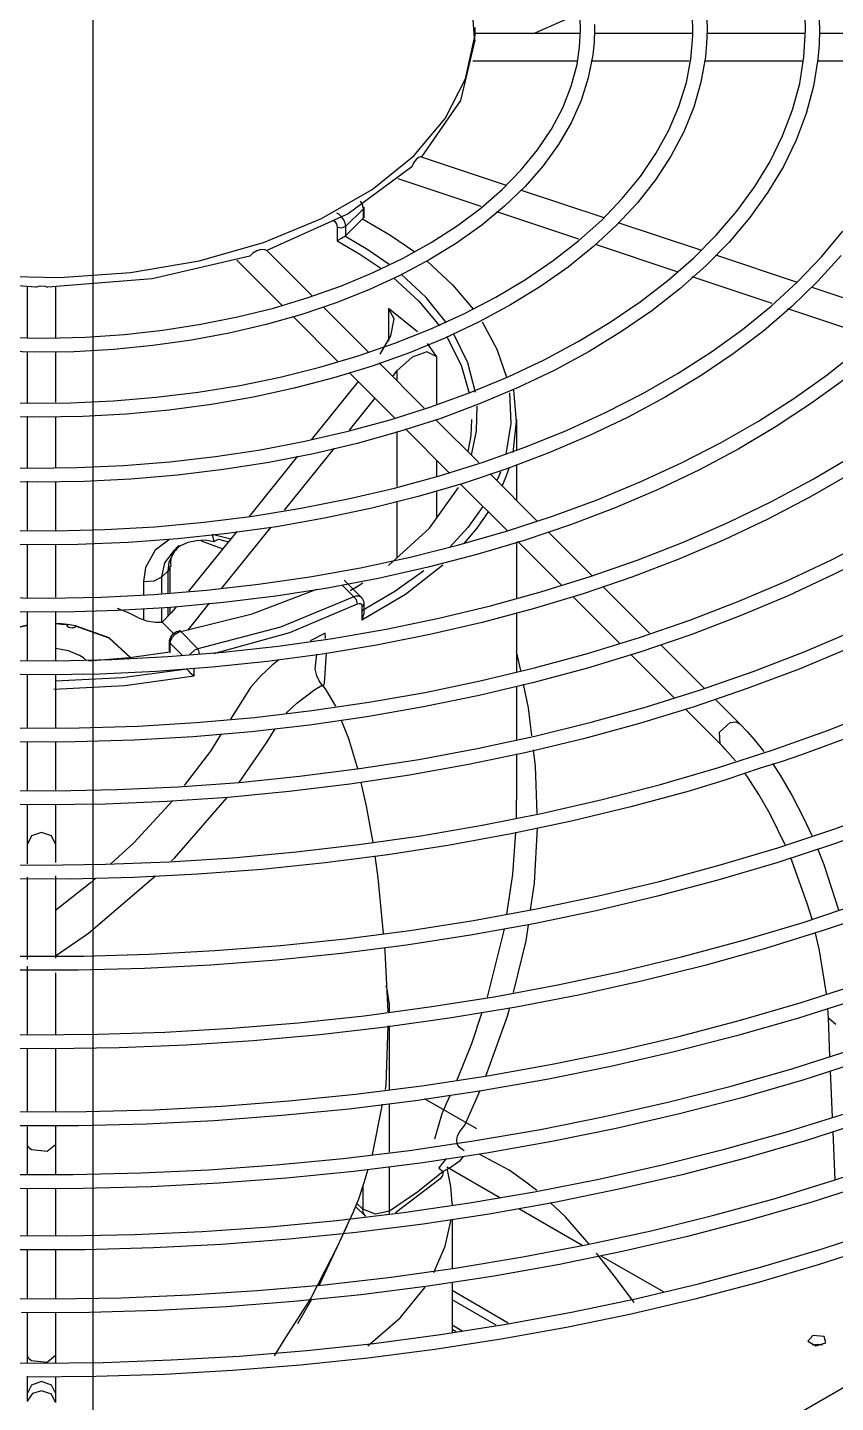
# Model space of a CAD drawing. Extents: x 594 to 813, y 174 to 240.
# Drawn here: x 762.066 to 762.786, y 203.181 to 204.406 of the extents above; entities that cross this region are included whole.
import ezdxf

# ---------------------------------------------------------------- set-up
doc = ezdxf.new("R2010")
doc.units = 0
doc.header["$MEASUREMENT"] = 0
doc.layers.add('AC.REF(S). PIPING', color=3, linetype='CONTINUOUS', lineweight=30)
doc.layers.add('LG-Product', color=3, linetype='CONTINUOUS')

# ---------------------------------------------------------------- blocks, each defined once
blk = doc.blocks.new('UW1-4')
at = {"layer": 'LG-Product', "color": 3, "linetype": 'Continuous'}
for p, q in [((3544.63, 4641.31), (3544.89, 4644.99)), ((3513.89, 4642.89), (3513.87, 4642.03)), ((3515.13, 4642.03), (3515.16, 4643.26)), ((3523.93, 4643.03), (3523.9, 4642.03)), ((3525.16, 4642.03), (3525.19, 4643.16)), ((3535.19, 4642.03), (3535.22, 4643.05)), ((3539.21, 4641.78), (3535.29, 4643.49)), ((3513.88, 4641.75), (3505.1, 4641.75)), ((3513.87, 4642.03), (3513.91, 4640.73)), ((3515.26, 4639.63), (3515.13, 4642.03)), ((3523.91, 4641.75), (3515.13, 4641.75)), ((3523.9, 4642.03), (3523.94, 4640.82)), ((3525.16, 4641.76), (3525.16, 4642.03)), ((3525.17, 4641.49), (3525.16, 4641.76)), ((3533.94, 4641.75), (3525.16, 4641.75)), ((3525.34, 4639.42), (3525.17, 4641.49)), ((3533.94, 4642.52), (3533.94, 4642.03)), ((3533.94, 4642.03), (3533.97, 4640.92)), ((3535.27, 4640.49), (3535.19, 4642.03)), ((3544.59, 4641.75), (3535.2, 4641.75)), ((3539.24, 4641.76), (3539.21, 4641.78)), ((3544.59, 4642.24), (3544.59, 4641.51)), ((3544.6, 4641.11), (3544.59, 4641.51)), ((3513.91, 4640.73), (3514.02, 4639.43)), ((3523.94, 4640.82), (3524.05, 4639.62)), ((3533.97, 4640.92), (3534.08, 4639.82)), ((3535.49, 4638.95), (3535.27, 4640.49)), ((3544.6, 4641.1), (3544.6, 4641.11)), ((3544.6, 4641.1), (3545.87, 4635.74)), ((3545.42, 4637.66), (3544.63, 4641.31)), ((3505.3, 4639.24), (3514.06, 4639.24)), ((3514.02, 4639.43), (3514.41, 4637)), ((3515.64, 4637.24), (3515.26, 4639.63)), ((3515.43, 4639.24), (3524.14, 4639.24)), ((3524.05, 4639.62), (3524.44, 4637.37)), ((3525.74, 4637.35), (3525.34, 4639.42)), ((3525.48, 4639.24), (3534.23, 4639.24)), ((3534.08, 4639.82), (3534.48, 4637.77)), ((3535.46, 4639.24), (3544.78, 4639.24)), ((3536.01, 4637.01), (3535.49, 4638.95)), ((3514.41, 4637), (3515.06, 4634.59)), ((3516.28, 4634.9), (3515.64, 4637.24)), ((3524.44, 4637.37), (3525.09, 4635.15)), ((3526.4, 4635.21), (3525.74, 4637.35)), ((3534.48, 4637.77), (3535.12, 4635.75)), ((3536.76, 4635.08), (3536.01, 4637.01)), ((3547.24, 4634.13), (3545.42, 4637.66)), ((3535.12, 4635.75), (3536.01, 4633.75)), ((3545.87, 4635.74), (3549.34, 4630.71)), ((3515.06, 4634.59), (3515.95, 4632.21)), ((3517.16, 4632.59), (3516.28, 4634.9)), ((3525.09, 4635.15), (3525.98, 4632.95)), ((3527.3, 4633.09), (3526.4, 4635.21)), ((3537.76, 4633.19), (3536.76, 4635.08)), ((3550.04, 4630.82), (3547.24, 4634.13)), ((3525.98, 4632.95), (3527.12, 4630.79)), ((3528.45, 4631.02), (3527.3, 4633.09)), ((3536.01, 4633.75), (3537.15, 4631.81)), ((3539, 4631.34), (3537.76, 4633.19)), ((3515.95, 4632.21), (3517.09, 4629.87)), ((3518.28, 4630.31), (3517.16, 4632.59)), ((3537.15, 4631.81), (3538.52, 4629.91)), ((3527.12, 4630.79), (3528.5, 4628.68)), ((3529.83, 4628.98), (3528.45, 4631.02)), ((3540.47, 4629.55), (3539, 4631.34)), ((3549.38, 4630.72), (3541.81, 4628.2)), ((3549.38, 4630.72), (3549.44, 4630.73)), ((3549.44, 4630.73), (3549.63, 4630.67)), ((3549.63, 4630.67), (3549.84, 4630.47)), ((3549.84, 4630.47), (3550.05, 4630.18)), ((3553.74, 4627.82), (3550.04, 4630.82)), ((3517.09, 4629.87), (3518.48, 4627.57)), ((3519.64, 4628.08), (3518.28, 4630.31)), ((3538.52, 4629.91), (3540.12, 4628.07)), ((3542.16, 4627.81), (3540.47, 4629.55)), ((3550.05, 4630.18), (3550.21, 4629.84)), ((3550.21, 4629.84), (3555.9, 4625.65)), ((3521.24, 4625.89), (3519.64, 4628.08)), ((3528.5, 4628.68), (3530.11, 4626.63)), ((3531.45, 4627), (3529.83, 4628.98)), ((3540.12, 4628.07), (3541.94, 4626.31)), ((3544.04, 4626.3), (3551.42, 4628.76)), ((3518.48, 4627.57), (3520.09, 4625.32)), ((3533.29, 4625.09), (3531.45, 4627)), ((3540.48, 4627.75), (3533.1, 4625.3)), ((3544.07, 4626.15), (3542.16, 4627.81)), ((3558.25, 4625.22), (3553.74, 4627.82)), ((3554.83, 4626.78), (3554.68, 4626.55)), ((3523.06, 4623.76), (3521.24, 4625.89)), ((3530.11, 4626.63), (3531.95, 4624.65)), ((3535.32, 4623.39), (3542.63, 4625.83)), ((3541.94, 4626.31), (3543.98, 4624.63)), ((3546.18, 4624.57), (3544.07, 4626.15)), ((3554.49, 4626.22), (3554.49, 4625.29)), ((3554.49, 4626.22), (3554.51, 4626.14)), ((3554.51, 4626.14), (3554.56, 4626.07)), ((3554.58, 4626.26), (3554.56, 4626.07)), ((3556.1, 4624.53), (3554.56, 4626.07)), ((3554.56, 4626.07), (3554.56, 4625.24)), ((3554.68, 4626.55), (3554.58, 4626.26)), ((3555.9, 4625.65), (3563.15, 4622.36)), ((3556.48, 4625.38), (3556.73, 4625.6)), ((3556.73, 4625.6), (3556.91, 4625.7)), ((3520.09, 4625.32), (3521.94, 4623.13)), ((3531.86, 4624.88), (3524.49, 4622.43)), ((3531.95, 4624.65), (3534.01, 4622.74)), ((3535.35, 4623.24), (3533.29, 4625.09)), ((3543.98, 4624.63), (3546.22, 4623.03)), ((3548.49, 4623.08), (3546.18, 4624.57)), ((3554.61, 4625.2), (3552.17, 4623.78)), ((3554.56, 4625.24), (3554.61, 4625.2)), ((3554.61, 4625.2), (3556.1, 4623.71)), ((3556.1, 4624.53), (3556.15, 4624.82)), ((3556.1, 4623.71), (3556.1, 4624.53)), ((3556.46, 4624.39), (3556.1, 4624.53)), ((3556.15, 4624.82), (3556.28, 4625.12)), ((3556.28, 4625.12), (3556.48, 4625.38)), ((3556.88, 4624.46), (3556.46, 4624.39)), ((3556.93, 4624.71), (3556.88, 4624.55)), ((3556.88, 4624.55), (3556.88, 4624.46)), ((3556.88, 4624.46), (3556.88, 4623.24)), ((3557.01, 4624.86), (3556.93, 4624.71)), ((3557.12, 4624.98), (3557.01, 4624.86)), ((3557.25, 4625.07), (3557.12, 4624.98)), ((3563.44, 4623.08), (3558.25, 4625.22)), ((3513.7, 4621.81), (3511.79, 4624.11)), ((3521.94, 4623.13), (3524.02, 4621.01)), ((3525.11, 4621.7), (3523.06, 4623.76)), ((3537.61, 4621.48), (3535.35, 4623.24)), ((3552.17, 4623.78), (3549.94, 4622.25)), ((3554.12, 4622.44), (3556.17, 4623.66)), ((3556.88, 4623.24), (3554.85, 4622.06)), ((3556.13, 4623.68), (3556.1, 4623.71)), ((3556.17, 4623.66), (3556.13, 4623.68)), ((3556.27, 4623.6), (3556.17, 4623.66)), ((3556.39, 4623.53), (3556.27, 4623.6)), ((3556.54, 4623.43), (3556.39, 4623.53)), ((3556.74, 4623.32), (3556.54, 4623.43)), ((3556.87, 4623.24), (3556.74, 4623.32)), ((3556.88, 4623.24), (3556.87, 4623.24)), ((3511.93, 4621.93), (3514.02, 4619.63)), ((3523.14, 4621.98), (3515.87, 4619.55)), ((3526.57, 4620.48), (3533.84, 4622.9)), ((3534.01, 4622.74), (3536.28, 4620.9)), ((3546.22, 4623.03), (3548.66, 4621.54)), ((3550.99, 4621.69), (3548.49, 4623.08)), ((3552.24, 4621.13), (3554.12, 4622.44)), ((3554.85, 4622.06), (3552.98, 4620.8)), ((3563.13, 4622.37), (3559.13, 4618.37)), ((3563.15, 4622.36), (3563.33, 4622.43)), ((3563.33, 4622.43), (3563.67, 4622.45)), ((3569.17, 4621.46), (3563.44, 4623.08)), ((3563.67, 4622.45), (3564.03, 4622.34)), ((3564.03, 4622.34), (3564.38, 4622.13)), ((3564.38, 4622.13), (3564.66, 4621.86)), ((3515.83, 4619.58), (3513.7, 4621.81)), ((3524.02, 4621.01), (3526.31, 4618.97)), ((3527.38, 4619.71), (3525.11, 4621.7)), ((3536.28, 4620.9), (3538.75, 4619.16)), ((3540.08, 4619.8), (3537.61, 4621.48)), ((3548.86, 4621.41), (3546.6, 4619.33)), ((3548.66, 4621.54), (3551.27, 4620.14)), ((3553.65, 4620.41), (3550.99, 4621.69)), ((3561.8, 4617.49), (3565.82, 4621.51)), ((3564.66, 4621.86), (3573.37, 4619.85)), ((3575.29, 4620.41), (3569.17, 4621.46)), ((3514.02, 4619.63), (3516.33, 4617.39)), ((3518.18, 4617.42), (3515.83, 4619.58)), ((3518.08, 4617.64), (3525.21, 4620.02)), ((3529.85, 4617.81), (3527.38, 4619.71)), ((3542.73, 4618.22), (3540.08, 4619.8)), ((3548.94, 4618.18), (3551.17, 4620.28)), ((3551.85, 4619.93), (3549.59, 4617.86)), ((3551.27, 4620.14), (3554.04, 4618.87)), ((3556.48, 4619.23), (3553.65, 4620.41)), ((3573.37, 4619.85), (3582.67, 4619.12)), ((3581.62, 4619.96), (3575.29, 4620.41)), ((3587.99, 4620.11), (3581.62, 4619.96)), ((3583.76, 4619.12), (3593.05, 4619.85)), ((3514.57, 4619.12), (3507.08, 4616.62)), ((3526.31, 4618.97), (3528.81, 4617.01)), ((3538.75, 4619.16), (3541.42, 4617.52)), ((3545.57, 4616.74), (3542.73, 4618.22)), ((3546.6, 4619.33), (3544.72, 4617.13)), ((3554.04, 4618.87), (3556.97, 4617.71)), ((3559.44, 4618.18), (3556.48, 4619.23)), ((3581.96, 4619.13), (3581.96, 4614.61)), ((3582.93, 4619.19), (3582.67, 4619.12)), ((3583.35, 4619.22), (3582.93, 4619.19)), ((3583.75, 4619.12), (3583.35, 4619.22)), ((3583.76, 4619.12), (3583.75, 4619.12)), ((3584.47, 4614.63), (3584.47, 4619.13)), ((3509.18, 4614.68), (3516.7, 4617.19)), ((3516.33, 4617.39), (3518.85, 4615.23)), ((3520.75, 4615.34), (3518.18, 4617.42)), ((3528.81, 4617.01), (3531.52, 4615.15)), ((3532.53, 4615.99), (3529.85, 4617.81)), ((3541.42, 4617.52), (3544.26, 4615.99)), ((3547.12, 4615.94), (3548.94, 4618.18)), ((3549.59, 4617.86), (3547.75, 4615.65)), ((3549.72, 4615.12), (3552.28, 4617.21)), ((3551.79, 4616.28), (3552.28, 4617.21)), ((3552.28, 4617.21), (3552.28, 4614.31)), ((3558.13, 4617.37), (3554.08, 4613.32)), ((3556.97, 4617.71), (3560.03, 4616.68)), ((3562.54, 4617.25), (3559.44, 4618.18)), ((3565.74, 4616.46), (3562.54, 4617.25)), ((3535.39, 4614.26), (3532.53, 4615.99)), ((3543.94, 4616.01), (3542.63, 4613.59)), ((3544.26, 4615.99), (3547.27, 4614.56)), ((3548.57, 4615.37), (3545.57, 4616.74)), ((3552.08, 4614.77), (3551.79, 4616.28)), ((3556.8, 4612.49), (3560.79, 4616.48)), ((3560.03, 4616.68), (3563.21, 4615.78)), ((3563.21, 4615.78), (3566.49, 4615.01)), ((3569.03, 4615.8), (3565.74, 4616.46)), ((3572.4, 4615.28), (3569.03, 4615.8)), ((3518.85, 4615.23), (3521.58, 4613.16)), ((3523.51, 4613.35), (3520.75, 4615.34)), ((3531.52, 4615.15), (3534.41, 4613.38)), ((3545.22, 4612.36), (3546.46, 4614.92)), ((3547.06, 4614.62), (3545.82, 4612.17)), ((3547.27, 4614.56), (3550.43, 4613.26)), ((3551.72, 4614.11), (3548.57, 4615.37)), ((3553.04, 4613.14), (3552.08, 4614.77)), ((3566.49, 4615.01), (3569.86, 4614.38)), ((3575.83, 4614.9), (3572.4, 4615.28)), ((3579.3, 4614.66), (3575.83, 4614.9)), ((3582.79, 4614.57), (3579.3, 4614.66)), ((3586.28, 4614.62), (3582.79, 4614.57)), ((3513.19, 4611.31), (3510.42, 4613.5)), ((3526.47, 4611.44), (3523.51, 4613.35)), ((3534.41, 4613.38), (3537.48, 4611.72)), ((3538.43, 4612.64), (3535.39, 4614.26)), ((3542.63, 4613.59), (3541.78, 4611.1)), ((3547.98, 4612.91), (3548.82, 4614.09)), ((3547.98, 4612.91), (3548.87, 4613.35)), ((3548.87, 4613.35), (3550.19, 4612.88)), ((3555, 4612.98), (3551.72, 4614.11)), ((3569.86, 4614.38), (3573.3, 4613.9)), ((3573.3, 4613.9), (3576.78, 4613.56)), ((3576.78, 4613.56), (3580.3, 4613.36)), ((3580.3, 4613.36), (3583.84, 4613.32)), ((3581.96, 4613.38), (3581.96, 4608.85)), ((3583.84, 4613.32), (3587.37, 4613.42)), ((3584.47, 4608.78), (3584.47, 4613.39)), ((3521.58, 4613.16), (3524.51, 4611.19)), ((3541.64, 4611.13), (3538.43, 4612.64)), ((3544.53, 4609.73), (3545.22, 4612.36)), ((3545.82, 4612.17), (3545.09, 4609.65)), ((3547.98, 4608.72), (3547.98, 4612.91)), ((3553.12, 4612.36), (3549.1, 4608.34)), ((3550.19, 4612.88), (3551.54, 4611.64)), ((3550.43, 4613.26), (3553.74, 4612.07)), ((3558.42, 4611.97), (3555, 4612.98)), ((3511.63, 4610.92), (3514.58, 4608.76)), ((3516.15, 4609.2), (3513.19, 4611.31)), ((3524.51, 4611.19), (3527.62, 4609.31)), ((3529.62, 4609.64), (3526.47, 4611.44)), ((3537.48, 4611.72), (3540.72, 4610.17)), ((3545, 4609.73), (3541.64, 4611.13)), ((3551.92, 4611.16), (3551.54, 4611.64)), ((3551.54, 4611.64), (3551.54, 4610.77)), ((3551.74, 4607.44), (3555.78, 4611.48)), ((3553.74, 4612.07), (3557.17, 4611.02)), ((3557.17, 4611.02), (3560.71, 4610.1)), ((3561.94, 4611.1), (3558.42, 4611.97)), ((3565.55, 4610.36), (3561.94, 4611.1)), ((3532.94, 4607.94), (3529.62, 4609.64)), ((3540.72, 4610.17), (3544.11, 4608.73)), ((3540.87, 4607.15), (3541.11, 4609.92)), ((3541.51, 4609.7), (3541.39, 4606.96)), ((3548.51, 4608.45), (3545, 4609.73)), ((3555.01, 4610.7), (3559.19, 4605.52)), ((3560.71, 4610.1), (3564.34, 4609.31)), ((3569.25, 4609.76), (3565.55, 4610.36)), ((3573, 4609.3), (3569.25, 4609.76)), ((3514.58, 4608.76), (3517.73, 4606.68)), ((3519.31, 4607.18), (3516.15, 4609.2)), ((3527.62, 4609.31), (3530.92, 4607.54)), ((3544.11, 4608.73), (3547.64, 4607.42)), ((3544.46, 4606.31), (3544.4, 4608.5)), ((3552.14, 4607.3), (3548.51, 4608.45)), ((3555.78, 4606.38), (3553.51, 4609.2)), ((3564.34, 4609.31), (3568.06, 4608.66)), ((3568.06, 4608.66), (3571.84, 4608.16)), ((3576.8, 4608.98), (3573, 4609.3)), ((3580.63, 4608.81), (3576.8, 4608.98)), ((3584.46, 4608.78), (3580.63, 4608.81)), ((3588.3, 4608.9), (3584.46, 4608.78)), ((3522.65, 4605.27), (3519.31, 4607.18)), ((3530.92, 4607.54), (3534.38, 4605.88)), ((3536.42, 4606.35), (3532.94, 4607.94)), ((3540.87, 4607.33), (3540.87, 4604.61)), ((3548.06, 4607.3), (3544.24, 4603.48)), ((3544.88, 4607.33), (3544.96, 4605.89)), ((3547.64, 4607.42), (3551.31, 4606.24)), ((3547.98, 4607.22), (3547.98, 4607.32)), ((3555.9, 4606.27), (3552.14, 4607.3)), ((3571.84, 4608.16), (3575.67, 4607.8)), ((3575.67, 4607.8), (3579.53, 4607.59)), ((3579.53, 4607.59), (3583.41, 4607.52)), ((3581.96, 4607.59), (3581.96, 4603.05)), ((3583.41, 4607.52), (3587.28, 4607.6)), ((3584.47, 4603), (3584.47, 4607.6)), ((3517.73, 4606.68), (3521.07, 4604.71)), ((3540.06, 4604.88), (3536.42, 4606.35)), ((3541.18, 4604.38), (3540.87, 4607.15)), ((3541.39, 4606.96), (3541.82, 4604.24)), ((3544.89, 4604.13), (3544.46, 4606.31)), ((3546.89, 4602.58), (3550.79, 4606.48)), ((3551.31, 4606.24), (3555.09, 4605.19)), ((3551.54, 4606.25), (3551.54, 4601.34)), ((3559.75, 4605.38), (3555.9, 4606.27)), ((3526.17, 4603.45), (3522.65, 4605.27)), ((3534.38, 4605.88), (3537.99, 4604.34)), ((3543.84, 4603.53), (3540.06, 4604.88)), ((3544.96, 4605.89), (3545.21, 4604.45)), ((3555.09, 4605.19), (3558.97, 4604.27)), ((3561.56, 4599.23), (3557.1, 4604.75)), ((3563.7, 4604.63), (3559.75, 4605.38)), ((3514.49, 4601.97), (3511.02, 4604.02)), ((3521.07, 4604.71), (3524.58, 4602.84)), ((3537.99, 4604.34), (3541.75, 4602.92)), ((3547.74, 4602.3), (3543.84, 4603.53)), ((3547.98, 4602.24), (3547.98, 4603.67)), ((3558.97, 4604.27), (3562.95, 4603.49)), ((3560.39, 4604.04), (3564.71, 4598.69)), ((3567.71, 4604.01), (3563.7, 4604.63)), ((3571.79, 4603.54), (3567.71, 4604.01)), ((3575.9, 4603.21), (3571.79, 4603.54)), ((3511.18, 4602.45), (3514.74, 4600.39)), ((3524.58, 4602.84), (3528.26, 4601.09)), ((3529.85, 4601.75), (3526.17, 4603.45)), ((3543.24, 4602.48), (3539.06, 4598.3)), ((3540.87, 4603.32), (3540.87, 4600.1)), ((3541.81, 4602.23), (3541.52, 4603.08)), ((3541.75, 4602.92), (3545.65, 4601.62)), ((3542.32, 4602.66), (3542.47, 4602.27)), ((3551.76, 4601.2), (3547.74, 4602.3)), ((3562.95, 4603.49), (3566.99, 4602.85)), ((3566.99, 4602.85), (3571.1, 4602.35)), ((3571.1, 4602.35), (3575.25, 4602)), ((3580.05, 4603.03), (3575.9, 4603.21)), ((3584.2, 4602.99), (3580.05, 4603.03)), ((3588.35, 4603.1), (3584.2, 4602.99)), ((3518.14, 4600.01), (3514.49, 4601.97)), ((3528.26, 4601.09), (3532.1, 4599.45)), ((3533.69, 4600.16), (3529.85, 4601.75)), ((3541.69, 4597.39), (3545.87, 4601.56)), ((3542.16, 4601.39), (3541.81, 4602.23)), ((3542.47, 4602.27), (3542.64, 4601.88)), ((3545.65, 4601.62), (3549.66, 4600.46)), ((3548.63, 4597.64), (3546.06, 4601.27)), ((3555.88, 4600.24), (3551.76, 4601.2)), ((3575.25, 4602), (3579.42, 4601.79)), ((3579.42, 4601.79), (3583.62, 4601.73)), ((3581.96, 4601.8), (3581.96, 4597.41)), ((3583.62, 4601.73), (3587.81, 4601.82)), ((3584.47, 4597.46), (3584.47, 4601.81)), ((3514.74, 4600.39), (3518.47, 4598.44)), ((3521.95, 4598.17), (3518.14, 4600.01)), ((3537.67, 4598.7), (3533.69, 4600.16)), ((3547.98, 4598.69), (3547.98, 4600.99)), ((3549.66, 4600.46), (3553.78, 4599.42)), ((3551.54, 4600.03), (3551.54, 4594.99)), ((3560.1, 4599.41), (3555.88, 4600.24)), ((3532.1, 4599.45), (3536.08, 4597.93)), ((3541.78, 4597.36), (3537.67, 4598.7)), ((3544.39, 4597.65), (3543.39, 4599.08)), ((3543.88, 4599.57), (3545.22, 4597.71)), ((3553.78, 4599.42), (3557.99, 4598.53)), ((3564.38, 4598.72), (3560.1, 4599.41)), ((3568.73, 4598.18), (3564.38, 4598.72)), ((3518.47, 4598.44), (3522.36, 4596.6)), ((3525.93, 4596.43), (3521.95, 4598.17)), ((3536.08, 4597.93), (3540.19, 4596.54)), ((3545.55, 4596.26), (3544.39, 4597.65)), ((3545.22, 4597.71), (3546.82, 4595.93)), ((3552.28, 4594.32), (3548.63, 4597.64)), ((3557.99, 4598.53), (3562.28, 4597.77)), ((3562.28, 4597.77), (3566.64, 4597.16)), ((3567.16, 4592.29), (3562.78, 4597.71)), ((3573.13, 4597.77), (3568.73, 4598.18)), ((3577.56, 4597.52), (3573.13, 4597.77)), ((3582.01, 4597.4), (3577.56, 4597.52)), ((3586.46, 4597.44), (3582.01, 4597.4)), ((3512.8, 4594.81), (3508.91, 4596.83)), ((3522.36, 4596.6), (3526.41, 4594.88)), ((3530.05, 4594.82), (3525.93, 4596.43)), ((3538.06, 4597.3), (3534.15, 4593.39)), ((3536.88, 4592.57), (3540.75, 4596.44)), ((3540.19, 4596.54), (3544.42, 4595.28)), ((3540.87, 4596.41), (3540.87, 4591.41)), ((3546.01, 4596.14), (3541.78, 4597.36)), ((3565.8, 4597.34), (3570.11, 4592.01)), ((3566.36, 4596.65), (3567.18, 4596.87)), ((3566.99, 4596.54), (3566.54, 4596.42)), ((3566.64, 4597.16), (3571.06, 4596.69)), ((3567.44, 4596.65), (3566.99, 4596.54)), ((3568.99, 4596.5), (3567.05, 4595.81)), ((3567.18, 4596.87), (3568.02, 4597.07)), ((3567.85, 4596.44), (3567.44, 4596.65)), ((3567.79, 4596.41), (3567.82, 4596.42)), ((3567.82, 4596.42), (3567.85, 4596.42)), ((3568.02, 4597.07), (3567.85, 4596.44)), ((3567.85, 4596.42), (3568.64, 4596.56)), ((3568.64, 4596.56), (3569.41, 4596.52)), ((3569.41, 4596.52), (3570.19, 4596.36)), ((3570.19, 4596.36), (3570.84, 4596.07)), ((3571.06, 4596.69), (3575.51, 4596.36)), ((3571.78, 4596.65), (3573.08, 4595.67)), ((3575.51, 4596.36), (3579.98, 4596.18)), ((3579.98, 4596.18), (3584.47, 4596.15)), ((3581.96, 4596.2), (3581.96, 4591.48)), ((3584.47, 4596.15), (3588.95, 4596.26)), ((3584.47, 4591.47), (3584.47, 4596.22)), ((3508.63, 4595.55), (3512.58, 4593.53)), ((3544.42, 4595.28), (3548.77, 4594.15)), ((3550.35, 4595.06), (3546.01, 4596.14)), ((3554.78, 4594.11), (3550.35, 4595.06)), ((3570.84, 4596.07), (3571.1, 4595.87)), ((3570.94, 4596.07), (3571.21, 4595.86)), ((3570.98, 4596.1), (3570.99, 4596.09)), ((3570.99, 4596.09), (3570.99, 4596.09)), ((3570.99, 4596.09), (3571.48, 4595.57)), ((3571.1, 4595.87), (3571.32, 4595.63)), ((3571.21, 4595.86), (3571.87, 4594.6)), ((3572.22, 4594.56), (3571.35, 4595.7)), ((3571.48, 4595.57), (3571.69, 4594.89)), ((3573.08, 4595.67), (3573.94, 4594.14)), ((3516.86, 4592.91), (3512.8, 4594.81)), ((3526.41, 4594.88), (3530.61, 4593.28)), ((3534.31, 4593.33), (3530.05, 4594.82)), ((3550.77, 4591.77), (3547.45, 4594.36)), ((3548.77, 4594.15), (3553.21, 4593.15)), ((3549.14, 4593.85), (3551.72, 4591.99)), ((3559.29, 4593.31), (3554.78, 4594.11)), ((3571.71, 4594.57), (3571.68, 4594.23)), ((3571.69, 4594.89), (3571.71, 4594.57)), ((3571.77, 4594.25), (3571.77, 4591.9)), ((3571.77, 4594.25), (3571.82, 4594.02)), ((3571.82, 4594.02), (3571.97, 4593.81)), ((3571.87, 4594.6), (3571.97, 4593.81)), ((3571.97, 4593.81), (3572.49, 4593.29)), ((3571.97, 4593.81), (3571.97, 4591.89)), ((3572.49, 4593.29), (3572.22, 4594.56)), ((3573.94, 4594.14), (3574.13, 4592.88)), ((3512.58, 4593.53), (3516.68, 4591.61)), ((3521.07, 4591.12), (3516.86, 4592.91)), ((3530.61, 4593.28), (3534.94, 4591.8)), ((3538.7, 4591.96), (3534.31, 4593.33)), ((3553.21, 4593.15), (3557.74, 4592.29)), ((3555.14, 4592.41), (3554.58, 4592.76)), ((3556.25, 4593), (3554.71, 4591.46)), ((3556.44, 4592.59), (3555.38, 4591.53)), ((3563.88, 4592.64), (3559.29, 4593.31)), ((3568.52, 4592.11), (3563.88, 4592.64)), ((3572.49, 4591.85), (3572.49, 4593.29)), ((3573.19, 4592.93), (3572.49, 4593.29)), ((3574.13, 4592.88), (3573.19, 4592.93)), ((3574.13, 4592.88), (3574.13, 4591.74)), ((3516.68, 4591.61), (3520.95, 4589.82)), ((3533.19, 4592.43), (3529.03, 4588.27)), ((3531.71, 4587.4), (3535.85, 4591.54)), ((3534.94, 4591.8), (3539.39, 4590.46)), ((3543.2, 4590.72), (3538.7, 4591.96)), ((3554.66, 4589.46), (3550.77, 4591.77)), ((3551.72, 4591.99), (3554.61, 4590.29)), ((3554.6, 4591.32), (3554.54, 4591.2)), ((3554.67, 4591.42), (3554.6, 4591.32)), ((3554.69, 4591.44), (3554.67, 4591.42)), ((3554.71, 4591.45), (3554.69, 4591.44)), ((3554.71, 4591.45), (3554.74, 4591.48)), ((3554.74, 4591.48), (3554.94, 4591.58)), ((3554.94, 4591.58), (3555.19, 4591.58)), ((3555.05, 4590.9), (3555.14, 4591.25)), ((3555.72, 4592.08), (3555.14, 4592.41)), ((3555.14, 4591.25), (3555.38, 4591.53)), ((3555.19, 4591.58), (3555.38, 4591.53)), ((3555.38, 4591.53), (3561.93, 4588.82)), ((3557.74, 4592.29), (3562.33, 4591.58)), ((3564.45, 4589.99), (3558.68, 4592.2)), ((3562.33, 4591.58), (3566.99, 4591.01)), ((3573.2, 4591.73), (3568.52, 4592.11)), ((3577.91, 4591.49), (3573.2, 4591.73)), ((3582.64, 4591.4), (3577.91, 4591.49)), ((3587.36, 4591.46), (3582.64, 4591.4)), ((3525.42, 4589.45), (3521.07, 4591.12)), ((3539.39, 4590.46), (3543.95, 4589.24)), ((3540.87, 4590.12), (3540.87, 4584.86)), ((3547.81, 4589.62), (3543.2, 4590.72)), ((3554.5, 4591.07), (3554.49, 4590.94)), ((3554.49, 4590.94), (3554.49, 4590.92)), ((3554.49, 4590.92), (3554.5, 4590.9)), ((3554.49, 4590.9), (3554.49, 4589.98)), ((3554.54, 4590.79), (3554.49, 4590.9)), ((3554.54, 4591.2), (3554.5, 4591.07)), ((3554.66, 4590.69), (3554.54, 4590.79)), ((3554.67, 4590.76), (3554.66, 4590.69)), ((3554.66, 4590.69), (3554.66, 4589.46)), ((3554.71, 4590.87), (3554.67, 4590.76)), ((3554.8, 4590.93), (3554.71, 4590.87)), ((3554.91, 4590.94), (3554.8, 4590.93)), ((3555.05, 4590.9), (3554.91, 4590.94)), ((3561.1, 4588.35), (3555.05, 4590.9)), ((3566.99, 4591.01), (3571.7, 4590.58)), ((3570.13, 4588.6), (3568.24, 4590.95)), ((3571.22, 4590.63), (3571.64, 4590.11)), ((3572.48, 4589.27), (3571.64, 4590.11)), ((3571.7, 4590.58), (3576.43, 4590.3)), ((3571.77, 4590.58), (3571.77, 4589.98)), ((3571.97, 4590.57), (3571.97, 4589.78)), ((3572.49, 4589.27), (3572.49, 4590.54)), ((3574.13, 4590.47), (3574.13, 4589.48)), ((3574.57, 4589.65), (3575.47, 4590.09)), ((3575.47, 4590.09), (3576.44, 4590.48)), ((3576.43, 4590.3), (3581.19, 4590.16)), ((3581.19, 4590.16), (3585.95, 4590.17)), ((3581.96, 4590.18), (3581.96, 4585.82)), ((3584.47, 4585.88), (3584.47, 4590.22)), ((3520.95, 4589.82), (3525.35, 4588.14)), ((3529.92, 4587.9), (3525.42, 4589.45)), ((3543.95, 4589.24), (3548.61, 4588.16)), ((3552.5, 4588.65), (3547.81, 4589.62)), ((3554.54, 4589.72), (3554.49, 4589.98)), ((3554.66, 4589.46), (3554.54, 4589.72)), ((3554.66, 4589.46), (3554.66, 4589.46)), ((3561.93, 4588.82), (3569.28, 4586.89)), ((3570.81, 4588.43), (3564.45, 4589.99)), ((3572.48, 4589.27), (3571.45, 4588.24)), ((3573.05, 4589.26), (3572.48, 4589.27)), ((3573.87, 4589.38), (3573.05, 4589.26)), ((3574.57, 4589.65), (3573.87, 4589.38)), ((3577.18, 4587.88), (3580.19, 4588.94)), ((3577.18, 4587.84), (3580.19, 4588.9)), ((3580.18, 4588.9), (3580.25, 4588.83)), ((3580.19, 4588.94), (3580.55, 4589)), ((3580.19, 4588.9), (3580.25, 4588.82)), ((3580.25, 4588.83), (3580.36, 4588.77)), ((3580.25, 4588.82), (3580.37, 4588.77)), ((3580.55, 4589), (3580.91, 4589.05)), ((3580.78, 4588.79), (3580.87, 4588.85)), ((3580.78, 4588.79), (3580.83, 4588.82)), ((3580.83, 4588.82), (3580.87, 4588.85)), ((3580.87, 4588.85), (3580.92, 4588.93)), ((3580.87, 4588.85), (3580.92, 4588.93)), ((3580.91, 4589.05), (3581.43, 4589.11)), ((3580.91, 4589.01), (3581.43, 4589.06)), ((3580.92, 4588.93), (3580.91, 4589.02)), ((3580.92, 4588.93), (3580.91, 4589.01)), ((3581.43, 4589.11), (3581.96, 4589.14)), ((3581.43, 4589.06), (3581.96, 4589.1)), ((3584.47, 4589), (3586.1, 4588.62)), ((3584.47, 4588.96), (3586.1, 4588.58)), ((3515.24, 4586.61), (3510.83, 4588.48)), ((3525.35, 4588.14), (3529.89, 4586.59)), ((3534.54, 4586.48), (3529.92, 4587.9)), ((3548.61, 4588.16), (3553.36, 4587.22)), ((3557.28, 4587.82), (3552.5, 4588.65)), ((3562.13, 4587.13), (3557.28, 4587.82)), ((3557.91, 4587.8), (3557.94, 4588.28)), ((3557.94, 4588.28), (3559.26, 4587.59)), ((3567.85, 4586.47), (3561.1, 4588.35)), ((3569.28, 4586.89), (3570.81, 4588.43)), ((3570.81, 4588.43), (3570.86, 4588.5)), ((3571.02, 4588.36), (3570.81, 4588.43)), ((3570.86, 4588.5), (3570.91, 4588.51)), ((3571.06, 4588.47), (3570.9, 4588.5)), ((3571.31, 4588.18), (3571.02, 4588.36)), ((3571.2, 4588.42), (3571.06, 4588.47)), ((3571.36, 4588.32), (3571.2, 4588.42)), ((3571.54, 4587.94), (3571.31, 4588.18)), ((3571.5, 4588.21), (3571.36, 4588.32)), ((3571.61, 4588.08), (3571.5, 4588.21)), ((3571.69, 4587.66), (3571.54, 4587.94)), ((3571.7, 4587.94), (3571.61, 4588.08)), ((3571.74, 4587.38), (3571.69, 4587.66)), ((3571.76, 4587.79), (3571.7, 4587.94)), ((3571.8, 4587.64), (3571.76, 4587.79)), ((3571.79, 4587.52), (3571.8, 4587.58)), ((3571.8, 4587.58), (3571.8, 4587.64)), ((3575.33, 4586.14), (3577.18, 4587.88)), ((3575.33, 4586.1), (3577.18, 4587.84)), ((3580.36, 4588.77), (3580.43, 4588.75)), ((3580.37, 4588.77), (3580.5, 4588.74)), ((3580.43, 4588.75), (3580.5, 4588.74)), ((3580.5, 4588.74), (3580.65, 4588.75)), ((3580.5, 4588.74), (3580.65, 4588.75)), ((3580.65, 4588.75), (3580.78, 4588.79)), ((3580.65, 4588.75), (3580.78, 4588.79)), ((3511.22, 4586.94), (3515.69, 4585.08)), ((3519.79, 4584.86), (3515.24, 4586.61)), ((3528.04, 4587.27), (3524.12, 4583.36)), ((3526.84, 4582.53), (3530.72, 4586.41)), ((3529.89, 4586.59), (3534.55, 4585.17)), ((3539.27, 4585.19), (3534.54, 4586.48)), ((3540.51, 4584.95), (3540.87, 4586.66)), ((3553.36, 4587.22), (3558.19, 4586.41)), ((3558.01, 4583.82), (3557.83, 4586.54)), ((3558.19, 4586.41), (3563.08, 4585.75)), ((3558.83, 4585.07), (3558.67, 4586.42)), ((3567.02, 4586.59), (3562.13, 4587.13)), ((3571.97, 4586.19), (3567.02, 4586.59)), ((3569.14, 4586.46), (3569.2, 4586.71)), ((3569.2, 4586.71), (3569.28, 4586.89)), ((3569.28, 4586.89), (3569.58, 4586.77)), ((3569.58, 4586.77), (3570, 4586.38)), ((3571.74, 4587.38), (3570.67, 4586.31)), ((3571.74, 4587.38), (3571.79, 4587.45)), ((3571.74, 4586.56), (3571.74, 4587.38)), ((3571.76, 4586.59), (3571.74, 4586.56)), ((3571.78, 4586.62), (3571.76, 4586.59)), ((3575.38, 4586.12), (3571.78, 4586.62)), ((3571.79, 4587.45), (3571.8, 4587.52)), ((3571.8, 4586.69), (3571.8, 4587.52)), ((3579.84, 4586.3), (3580.81, 4586.71)), ((3580.81, 4586.71), (3581.96, 4586.91)), ((3534.55, 4585.17), (3539.33, 4583.88)), ((3544.11, 4584.03), (3539.27, 4585.19)), ((3562.06, 4585.91), (3562.67, 4585.43)), ((3562.67, 4585.43), (3563.7, 4584.46)), ((3563.08, 4585.75), (3568.02, 4585.24)), ((3568.02, 4585.24), (3573, 4584.87)), ((3569.61, 4584.48), (3569.61, 4585.17)), ((3576.94, 4585.93), (3571.97, 4586.19)), ((3579.04, 4585.82), (3575.38, 4586.12)), ((3581.92, 4585.82), (3576.94, 4585.93)), ((3579.2, 4585.82), (3579.49, 4586.07)), ((3579.49, 4586.07), (3579.84, 4586.3)), ((3586.91, 4585.86), (3581.92, 4585.82)), ((3515.69, 4585.08), (3520.31, 4583.34)), ((3524.47, 4583.23), (3519.79, 4584.86)), ((3549.03, 4583.01), (3544.11, 4584.03)), ((3558.2, 4583.64), (3558.46, 4584.04)), ((3558.46, 4584.04), (3558.67, 4584.47)), ((3558.67, 4584.47), (3558.83, 4585.07)), ((3563.7, 4584.46), (3564.59, 4583.43)), ((3569.81, 4584.63), (3569.61, 4584.48)), ((3575.78, 4583.61), (3569.61, 4584.48)), ((3569.61, 4584.48), (3569.61, 4584.48)), ((3570, 4584.79), (3569.81, 4584.63)), ((3570.1, 4584.9), (3570, 4584.79)), ((3570.2, 4585.01), (3570.1, 4584.9)), ((3570.2, 4585.01), (3570.25, 4585.07)), ((3570.25, 4585.07), (3576.04, 4584.29)), ((3573, 4584.87), (3578.01, 4584.64)), ((3576.04, 4584.29), (3581.96, 4584)), ((3578.01, 4584.64), (3583.03, 4584.56)), ((3581.96, 4584.59), (3581.96, 4579.89)), ((3583.03, 4584.56), (3588.05, 4584.63)), ((3584.47, 4579.84), (3584.47, 4584.6)), ((3520.31, 4583.34), (3525.06, 4581.72)), ((3529.29, 4581.73), (3524.47, 4583.23)), ((3539.33, 4583.88), (3544.21, 4582.72)), ((3539.81, 4581.62), (3540.25, 4583.73)), ((3540.87, 4583.57), (3540.87, 4578.82)), ((3544.21, 4582.72), (3549.17, 4581.71)), ((3554.04, 4582.13), (3549.03, 4583.01)), ((3557.93, 4583.31), (3557.03, 4581.79)), ((3558.2, 4583.64), (3557.93, 4583.31)), ((3558.08, 4583.58), (3558.01, 4583.82)), ((3558.87, 4583.25), (3558.2, 4583.64)), ((3560.45, 4582.06), (3558.87, 4583.25)), ((3564.59, 4583.43), (3566.39, 4580.62)), ((3582.12, 4583.3), (3575.78, 4583.61)), ((3513.15, 4579.62), (3508.44, 4581.47)), ((3523.16, 4582.4), (3520.95, 4580.18)), ((3522.72, 4578.41), (3525.81, 4581.5)), ((3525.06, 4581.72), (3529.93, 4580.23)), ((3534.22, 4580.35), (3529.29, 4581.73)), ((3539.51, 4579.14), (3539.81, 4581.62)), ((3549.17, 4581.71), (3554.22, 4580.83)), ((3559.12, 4581.38), (3554.04, 4582.13)), ((3561.32, 4581.24), (3560.45, 4582.06)), ((3521.33, 4580.37), (3520.95, 4580.18)), ((3521.83, 4580.32), (3521.33, 4580.37)), ((3522.8, 4579.45), (3521.83, 4580.32)), ((3529.93, 4580.23), (3534.91, 4578.88)), ((3539.25, 4579.12), (3534.22, 4580.35)), ((3554.22, 4580.83), (3559.33, 4580.09)), ((3556.5, 4580.53), (3555.85, 4578.89)), ((3564.25, 4580.78), (3559.12, 4581.38)), ((3561.38, 4581.16), (3561.32, 4581.24)), ((3569.43, 4580.33), (3564.25, 4580.78)), ((3574.64, 4580.01), (3569.43, 4580.33)), ((3510.64, 4579.21), (3515.48, 4577.43)), ((3517.99, 4577.89), (3513.15, 4579.62)), ((3520.32, 4579.53), (3519.7, 4578.81)), ((3520.95, 4580.18), (3520.32, 4579.53)), ((3522.72, 4578.41), (3522.8, 4579.45)), ((3544.38, 4578.01), (3539.25, 4579.12)), ((3559.33, 4580.09), (3564.5, 4579.5)), ((3563.17, 4578.52), (3562.39, 4579.77)), ((3564.5, 4579.5), (3569.71, 4579.05)), ((3567.21, 4579.3), (3568.17, 4577.78)), ((3569.71, 4579.05), (3574.95, 4578.75)), ((3579.87, 4579.85), (3574.64, 4580.01)), ((3585.11, 4579.83), (3579.87, 4579.85)), ((3522.96, 4576.28), (3517.99, 4577.89)), ((3519.7, 4578.81), (3518.85, 4577.75)), ((3521.37, 4576.9), (3522.28, 4577.96)), ((3522.28, 4577.96), (3522.5, 4578.19)), ((3522.5, 4578.19), (3522.72, 4578.41)), ((3534.91, 4578.88), (3539.99, 4577.66)), ((3539.18, 4576.42), (3539.36, 4577.88)), ((3549.59, 4577.04), (3544.38, 4578.01)), ((3555.85, 4578.89), (3555.07, 4576.22)), ((3565.6, 4574.99), (3563.17, 4578.52)), ((3568.17, 4577.78), (3570.51, 4574.7)), ((3574.95, 4578.75), (3580.21, 4578.59)), ((3580.21, 4578.59), (3585.48, 4578.58)), ((3581.96, 4578.63), (3581.96, 4574.31)), ((3584.47, 4574.29), (3584.47, 4578.6)), ((3515.48, 4577.43), (3517.3, 4576.83)), ((3517.3, 4576.83), (3519.15, 4576.26)), ((3518.07, 4576.67), (3517.39, 4575.62)), ((3539.99, 4577.66), (3545.17, 4576.58)), ((3540.87, 4577.54), (3540.87, 4573.4)), ((3545.17, 4576.58), (3550.43, 4575.63)), ((3554.87, 4576.22), (3549.59, 4577.04)), ((3517.39, 4575.62), (3516.31, 4573.8)), ((3519.15, 4576.26), (3522.3, 4575.2)), ((3519.27, 4573.9), (3520.3, 4575.48)), ((3520.3, 4575.48), (3520.56, 4575.84)), ((3528.05, 4574.8), (3522.96, 4576.28)), ((3539.04, 4572.22), (3539.18, 4576.42)), ((3550.43, 4575.63), (3555.75, 4574.83)), ((3560.22, 4575.53), (3554.87, 4576.22)), ((3565.61, 4574.99), (3560.22, 4575.53)), ((3522.3, 4575.2), (3525.5, 4574.22)), ((3525.5, 4574.22), (3530.68, 4572.8)), ((3533.25, 4573.46), (3528.05, 4574.8)), ((3554.77, 4574.99), (3554.27, 4572.86)), ((3555.75, 4574.83), (3561.14, 4574.17)), ((3561.14, 4574.17), (3566.57, 4573.65)), ((3571.05, 4574.59), (3565.61, 4574.99)), ((3576.5, 4574.34), (3571.05, 4574.59)), ((3581.98, 4574.24), (3576.5, 4574.34)), ((3587.45, 4574.28), (3581.98, 4574.24)), ((3516.31, 4573.8), (3515.29, 4571.84)), ((3518.28, 4572.17), (3519.27, 4573.9)), ((3538.55, 4572.25), (3533.25, 4573.46)), ((3540.91, 4573.4), (3540.9, 4571.82)), ((3566.57, 4573.65), (3572.04, 4573.28)), ((3571.36, 4568.24), (3566.66, 4573.65)), ((3571.53, 4573.38), (3574.99, 4569.6)), ((3572.04, 4573.28), (3577.53, 4573.06)), ((3577.53, 4573.06), (3583.03, 4572.98)), ((3581.96, 4573.05), (3581.96, 4569.49)), ((3583.03, 4572.98), (3588.53, 4573.05)), ((3584.47, 4569.49), (3584.47, 4573.05)), ((3512.5, 4570.86), (3507.54, 4572.68)), ((3515.29, 4571.84), (3514.55, 4570.26)), ((3516.93, 4569.43), (3518.28, 4572.17)), ((3530.68, 4572.8), (3535.98, 4571.53)), ((3543.94, 4571.17), (3538.55, 4572.25)), ((3554.27, 4572.86), (3553.69, 4569.64)), ((3507.53, 4571.34), (3512.54, 4569.52)), ((3517.6, 4569.17), (3512.5, 4570.86)), ((3535.98, 4571.53), (3541.36, 4570.39)), ((3539.29, 4566.02), (3539.02, 4570.93)), ((3540.97, 4570.54), (3541.23, 4566.79)), ((3549.41, 4570.23), (3543.94, 4571.17)), ((3582.33, 4570.22), (3583.21, 4570.52)), ((3583.21, 4570.52), (3584.1, 4570.22)), ((3512.54, 4569.52), (3517.67, 4567.83)), ((3541.36, 4570.39), (3546.82, 4569.39)), ((3546.82, 4569.39), (3552.36, 4568.52)), ((3554.94, 4569.44), (3549.41, 4570.23)), ((3560.53, 4568.79), (3554.94, 4569.44)), ((3574.99, 4569.6), (3577.03, 4567.72)), ((3581.96, 4569.49), (3582.33, 4570.22)), ((3581.96, 4569.49), (3581.96, 4568.7)), ((3584.1, 4570.22), (3584.47, 4569.49)), ((3584.47, 4568.65), (3584.47, 4569.49)), ((3514.06, 4569.1), (3513.5, 4567.66)), ((3514.96, 4564.21), (3516.43, 4568.26)), ((3522.82, 4567.6), (3517.6, 4569.17)), ((3552.36, 4568.52), (3557.95, 4567.81)), ((3553.52, 4568.44), (3553.25, 4566.48)), ((3566.17, 4568.28), (3560.53, 4568.79)), ((3571.84, 4567.91), (3566.17, 4568.28)), ((3571.63, 4568), (3571.36, 4568.24)), ((3581.96, 4568.7), (3581.96, 4567.85)), ((3584.47, 4567.73), (3584.47, 4568.65)), ((3513.5, 4567.66), (3512.17, 4563.63)), ((3517.67, 4567.83), (3522.93, 4566.27)), ((3528.15, 4566.17), (3522.82, 4567.6)), ((3541.23, 4566.79), (3541.78, 4563.26)), ((3557.95, 4567.81), (3563.59, 4567.23)), ((3563.59, 4567.23), (3569.28, 4566.8)), ((3569.28, 4566.8), (3574.99, 4566.52)), ((3577.53, 4567.69), (3571.84, 4567.91)), ((3583.23, 4567.62), (3577.53, 4567.69)), ((3588.93, 4567.7), (3583.23, 4567.62)), ((3522.93, 4566.27), (3528.3, 4564.84)), ((3533.58, 4564.87), (3528.15, 4566.17)), ((3539.63, 4563.62), (3539.29, 4566.02)), ((3553.25, 4566.48), (3552.76, 4561.52)), ((3579.04, 4561.55), (3573.05, 4566.66)), ((3574.99, 4566.52), (3580.71, 4566.38)), ((3578.38, 4566.47), (3578.88, 4566)), ((3578.88, 4566), (3581.96, 4563.57)), ((3580.71, 4566.38), (3586.44, 4566.39)), ((3581.96, 4566.65), (3581.96, 4563.21)), ((3584.47, 4563.1), (3584.47, 4566.54)), ((3528.3, 4564.84), (3533.78, 4563.54)), ((3539.11, 4563.71), (3533.58, 4564.87)), ((3508.21, 4563.61), (3513.38, 4561.84)), ((3515.34, 4562.52), (3510.16, 4564.25)), ((3514.54, 4562.79), (3514.96, 4564.21)), ((3533.78, 4563.54), (3539.34, 4562.39)), ((3544.72, 4562.68), (3539.11, 4563.71)), ((3581.96, 4563.21), (3581.96, 4559.32)), ((3584.47, 4559.21), (3584.47, 4563.1)), ((3520.64, 4560.93), (3515.34, 4562.52)), ((3539.34, 4562.39), (3544.98, 4561.37)), ((3540.03, 4560.87), (3539.82, 4562.31)), ((3541.99, 4561.94), (3542.03, 4561.66)), ((3550.4, 4561.8), (3544.72, 4562.68)), ((3513.38, 4561.84), (3518.68, 4560.2)), ((3513.86, 4560.01), (3514.22, 4561.57)), ((3526.06, 4559.47), (3520.64, 4560.93)), ((3541.16, 4556.26), (3540.03, 4560.87)), ((3542.03, 4561.66), (3543.51, 4555.86)), ((3544.98, 4561.37), (3550.69, 4560.49)), ((3556.14, 4561.05), (3550.4, 4561.8)), ((3561.93, 4560.45), (3556.14, 4561.05)), ((3581.98, 4559.55), (3579.04, 4561.55)), ((3513.24, 4556.14), (3513.86, 4560.01)), ((3518.68, 4560.2), (3524.09, 4558.68)), ((3531.58, 4558.14), (3526.06, 4559.47)), ((3550.69, 4560.49), (3556.47, 4559.75)), ((3552.63, 4559.94), (3552.36, 4554.55)), ((3552.66, 4560.26), (3552.63, 4559.94)), ((3556.47, 4559.75), (3562.29, 4559.16)), ((3567.76, 4560), (3561.93, 4560.45)), ((3573.62, 4559.69), (3567.76, 4560)), ((3579.49, 4559.52), (3573.62, 4559.69)), ((3585.38, 4559.5), (3579.49, 4559.52)), ((3524.09, 4558.68), (3529.61, 4557.31)), ((3562.29, 4559.16), (3568.15, 4558.71)), ((3568.15, 4558.71), (3574.03, 4558.41)), ((3574.03, 4558.41), (3579.94, 4558.26)), ((3579.94, 4558.26), (3585.85, 4558.25)), ((3584.47, 4555.58), (3584.47, 4558.62)), ((3515.52, 4555.37), (3510.24, 4557.07)), ((3529.61, 4557.31), (3535.22, 4556.07)), ((3537.19, 4556.95), (3531.58, 4558.14)), ((3581.96, 4558.02), (3581.96, 4555.3)), ((3535.22, 4556.07), (3540.92, 4554.96)), ((3542.88, 4555.89), (3537.19, 4556.95)), ((3548.64, 4554.98), (3542.88, 4555.89)), ((3552.19, 4555.22), (3552.44, 4556.74)), ((3552.44, 4556.74), (3552.52, 4556.87)), ((3510.52, 4555.65), (3515.84, 4553.96)), ((3513.08, 4554), (3513.13, 4554.85)), ((3520.91, 4553.8), (3515.52, 4555.37)), ((3540.92, 4554.96), (3546.69, 4554)), ((3541.68, 4554.16), (3541.49, 4554.94)), ((3554.47, 4554.2), (3548.64, 4554.98)), ((3552.19, 4554.55), (3552.19, 4555.22)), ((3581.96, 4555.3), (3581.96, 4552.55)), ((3584.47, 4552.48), (3584.47, 4555.58)), ((3513.08, 4554.01), (3512.43, 4553.46)), ((3512.94, 4550.58), (3513.08, 4554)), ((3515.84, 4553.96), (3521.27, 4552.4)), ((3526.41, 4552.36), (3520.91, 4553.8)), ((3543.63, 4548.83), (3541.68, 4554.16)), ((3543.96, 4554.49), (3544.9, 4551.69)), ((3546.69, 4554), (3552.52, 4553.18)), ((3552.19, 4547.64), (3552.19, 4553.3)), ((3552.36, 4553.29), (3552.52, 4548.05)), ((3560.35, 4553.57), (3554.47, 4554.2)), ((3566.27, 4553.09), (3560.35, 4553.57)), ((3521.27, 4552.4), (3526.82, 4550.97)), ((3532.01, 4551.05), (3526.41, 4552.36)), ((3552.52, 4553.18), (3558.42, 4552.5)), ((3558.42, 4552.5), (3564.35, 4551.97)), ((3572.22, 4552.75), (3566.27, 4553.09)), ((3578.19, 4552.55), (3572.22, 4552.75)), ((3584.18, 4552.5), (3578.19, 4552.55)), ((3590.15, 4552.6), (3584.18, 4552.5)), ((3516.44, 4549.45), (3511.13, 4551.13)), ((3526.82, 4550.97), (3532.46, 4549.67)), ((3537.71, 4549.88), (3532.01, 4551.05)), ((3544.9, 4551.69), (3546.21, 4548.47)), ((3564.35, 4551.97), (3570.32, 4551.58)), ((3570.32, 4551.58), (3576.31, 4551.34)), ((3576.31, 4551.34), (3582.32, 4551.25)), ((3581.96, 4551.29), (3581.96, 4548.41)), ((3582.32, 4551.25), (3588.32, 4551.3)), ((3584.47, 4548.41), (3584.47, 4551.22)), ((3510.04, 4550.17), (3515.36, 4548.47)), ((3532.46, 4549.67), (3538.19, 4548.51)), ((3543.48, 4548.85), (3537.71, 4549.88)), ((3512.72, 4545.16), (3512.89, 4549.3)), ((3515.36, 4548.47), (3520.8, 4546.89)), ((3521.86, 4547.9), (3516.44, 4549.45)), ((3538.19, 4548.51), (3544, 4547.5)), ((3549.32, 4547.96), (3543.48, 4548.85)), ((3581.96, 4548.41), (3581.96, 4545.64)), ((3584.47, 4545.69), (3584.47, 4548.41)), ((3527.4, 4546.49), (3521.86, 4547.9)), ((3544, 4547.5), (3549.88, 4546.62)), ((3545.48, 4544.45), (3544.14, 4547.48)), ((3555.23, 4547.21), (3549.32, 4547.96)), ((3552.52, 4548.05), (3552.6, 4547.63)), ((3561.18, 4546.61), (3555.23, 4547.21)), ((3520.8, 4546.89), (3526.35, 4545.45)), ((3533.03, 4545.21), (3527.4, 4546.49)), ((3544.43, 4544.12), (3549.07, 4546.8)), ((3546.81, 4547.11), (3547.15, 4546.36)), ((3547.15, 4546.36), (3547.54, 4545.47)), ((3549.88, 4546.62), (3555.81, 4545.89)), ((3552.19, 4542.04), (3552.19, 4546.38)), ((3552.86, 4546.33), (3553.74, 4541.83)), ((3567.17, 4546.15), (3561.18, 4546.61)), ((3573.19, 4545.83), (3567.17, 4546.15)), ((3509.8, 4544.77), (3515.12, 4543.06)), ((3516.9, 4543.84), (3511.57, 4545.5)), ((3526.35, 4545.45), (3532, 4544.15)), ((3538.75, 4544.07), (3533.03, 4545.21)), ((3547.54, 4545.47), (3548.2, 4543.19)), ((3555.81, 4545.89), (3561.8, 4545.3)), ((3561.8, 4545.3), (3567.82, 4544.85)), ((3567.82, 4544.85), (3573.87, 4544.55)), ((3579.23, 4545.66), (3573.19, 4545.83)), ((3585.27, 4545.64), (3579.23, 4545.66)), ((3512.49, 4539.56), (3512.66, 4543.9)), ((3522.34, 4542.31), (3516.9, 4543.84)), ((3532, 4544.15), (3537.74, 4542.98)), ((3544.55, 4543.07), (3538.75, 4544.07)), ((3545.93, 4543.9), (3545.48, 4544.45)), ((3546.13, 4543.5), (3545.93, 4543.9)), ((3546.21, 4543.14), (3546.13, 4543.5)), ((3573.87, 4544.55), (3579.93, 4544.4)), ((3579.93, 4544.4), (3586, 4544.39)), ((3581.96, 4544.39), (3581.96, 4543.53)), ((3581.96, 4543.53), (3581.96, 4542.7)), ((3584.47, 4543.5), (3584.47, 4544.31)), ((3584.47, 4542.7), (3584.47, 4543.5)), ((3515.12, 4543.06), (3520.57, 4541.49)), ((3527.89, 4540.91), (3522.34, 4542.31)), ((3537.74, 4542.98), (3543.55, 4541.96)), ((3550.41, 4542.2), (3544.55, 4543.07)), ((3545.56, 4542.16), (3546, 4542.49)), ((3546, 4542.49), (3546.17, 4542.78)), ((3546.17, 4542.78), (3546.21, 4543.14)), ((3581.96, 4542.7), (3581.96, 4540.07)), ((3581.96, 4542.7), (3582.73, 4542.1)), ((3584.1, 4542.24), (3584.37, 4542.45)), ((3584.37, 4542.45), (3584.47, 4542.7)), ((3584.47, 4540.1), (3584.47, 4542.7)), ((3512.47, 4539.57), (3507.23, 4541.33)), ((3520.57, 4541.49), (3526.12, 4540.04)), ((3541.53, 4540.45), (3544.2, 4541.87)), ((3543.55, 4541.96), (3549.44, 4541.07)), ((3545.64, 4541.67), (3546, 4541.21)), ((3546, 4541.21), (3546.7, 4540.71)), ((3547.79, 4540.64), (3547.12, 4541.47)), ((3549.44, 4541.07), (3555.38, 4540.33)), ((3556.34, 4541.48), (3550.41, 4542.2)), ((3562.31, 4540.91), (3556.34, 4541.48)), ((3582.73, 4542.1), (3584.1, 4542.24)), ((3526.12, 4540.04), (3531.77, 4538.74)), ((3533.54, 4539.64), (3527.89, 4540.91)), ((3540.17, 4539.47), (3541.53, 4540.45)), ((3547.08, 4540.74), (3542.37, 4538.02)), ((3546.7, 4540.71), (3547.42, 4540.33)), ((3546.73, 4538.98), (3547.02, 4540.48)), ((3547.8, 4540.62), (3547.42, 4540.33)), ((3547.42, 4540.33), (3549.67, 4538.5)), ((3547.42, 4540.33), (3547.49, 4539.96)), ((3547.49, 4539.96), (3547.68, 4539.68)), ((3547.8, 4540.62), (3547.79, 4540.64)), ((3552.19, 4536.79), (3552.19, 4540.77)), ((3554.14, 4540.5), (3554.49, 4539.32)), ((3555.38, 4540.33), (3561.37, 4539.73)), ((3568.32, 4540.48), (3562.31, 4540.91)), ((3574.35, 4540.19), (3568.32, 4540.48)), ((3580.4, 4540.05), (3574.35, 4540.19)), ((3586.46, 4540.05), (3580.4, 4540.05)), ((3509.32, 4539.28), (3514.65, 4537.57)), ((3517.83, 4537.93), (3512.47, 4539.57)), ((3531.77, 4538.74), (3537.51, 4537.56)), ((3539.27, 4538.51), (3533.54, 4539.64)), ((3539.08, 4538.64), (3540.17, 4539.47)), ((3546.63, 4537.46), (3546.73, 4538.98)), ((3547.68, 4539.68), (3551.67, 4536.63)), ((3554.49, 4539.32), (3554.97, 4537.87)), ((3554.59, 4539.01), (3554.59, 4536.96)), ((3561.37, 4539.73), (3567.4, 4539.28)), ((3567.4, 4539.28), (3573.46, 4538.97)), ((3573.46, 4538.97), (3579.53, 4538.8)), ((3579.53, 4538.8), (3585.61, 4538.79)), ((3581.96, 4538.83), (3581.96, 4534.6)), ((3584.47, 4534.64), (3584.47, 4538.85)), ((3514.65, 4537.57), (3520.1, 4535.99)), ((3523.3, 4536.42), (3517.83, 4537.93)), ((3536.52, 4536.28), (3537.88, 4537.55)), ((3537.51, 4537.56), (3543.33, 4536.53)), ((3545.08, 4537.52), (3539.27, 4538.51)), ((3550.96, 4536.67), (3545.08, 4537.52)), ((3546.63, 4537.46), (3546.63, 4537.32)), ((3549.67, 4538.5), (3552.19, 4536.79)), ((3554.59, 4536.96), (3555.13, 4537.49)), ((3554.97, 4537.87), (3555.45, 4536.7)), ((3528.89, 4535.05), (3523.3, 4536.42)), ((3534.4, 4533.84), (3536.52, 4536.28)), ((3540.67, 4537.03), (3534.96, 4533.74)), ((3543.33, 4536.53), (3549.21, 4535.64)), ((3556.89, 4535.97), (3550.96, 4536.67)), ((3552.2, 4536.68), (3552.19, 4536.79)), ((3552.19, 4536.79), (3553.46, 4536.53)), ((3552.22, 4536.57), (3552.2, 4536.68)), ((3553.46, 4536.53), (3554.59, 4536.96)), ((3554.35, 4536.33), (3555.23, 4537.21)), ((3554.35, 4536.33), (3554.53, 4536.6)), ((3554.53, 4536.6), (3554.59, 4536.96)), ((3555.45, 4536.7), (3556.09, 4535.3)), ((3513.72, 4533.4), (3508.44, 4535.13)), ((3520.1, 4535.99), (3525.65, 4534.53)), ((3534.56, 4533.81), (3528.89, 4535.05)), ((3546.63, 4536.07), (3546.63, 4531.68)), ((3547.24, 4533.66), (3546.72, 4536.05)), ((3549.21, 4535.64), (3555.16, 4534.89)), ((3556.01, 4535.46), (3558.48, 4530.2)), ((3556.09, 4535.3), (3556.7, 4534)), ((3562.88, 4535.4), (3556.89, 4535.97)), ((3568.89, 4534.99), (3562.88, 4535.4)), ((3574.93, 4534.71), (3568.89, 4534.99)), ((3508.65, 4533.73), (3513.99, 4532.01)), ((3525.65, 4534.53), (3531.31, 4533.22)), ((3540.32, 4532.71), (3534.56, 4533.81)), ((3555.16, 4534.89), (3561.16, 4534.29)), ((3556.7, 4534), (3557.43, 4532.52)), ((3561.16, 4534.29), (3567.19, 4533.83)), ((3567.19, 4533.83), (3573.25, 4533.52)), ((3580.99, 4534.59), (3574.93, 4534.71)), ((3587.05, 4534.61), (3580.99, 4534.59)), ((3519.13, 4531.8), (3513.72, 4533.4)), ((3533.37, 4532.82), (3527.82, 4529.62)), ((3531.31, 4533.22), (3537.05, 4532.04)), ((3531.98, 4530.76), (3533.76, 4533.05)), ((3546.16, 4531.74), (3540.32, 4532.71)), ((3548.24, 4531.33), (3547.24, 4533.66)), ((3557.43, 4532.52), (3557.96, 4531.48)), ((3573.25, 4533.52), (3579.33, 4533.35)), ((3579.33, 4533.35), (3585.41, 4533.33)), ((3581.96, 4533.37), (3581.96, 4528.98)), ((3584.47, 4529.02), (3584.47, 4533.4)), ((3513.99, 4532.01), (3519.44, 4530.41)), ((3524.66, 4530.32), (3519.13, 4531.8)), ((3537.05, 4532.04), (3542.88, 4531)), ((3552.06, 4530.92), (3546.16, 4531.74)), ((3557.96, 4531.48), (3558.64, 4530.14)), ((3519.44, 4530.41), (3525, 4528.94)), ((3530.28, 4528.99), (3524.66, 4530.32)), ((3530.4, 4528.65), (3531.98, 4530.76)), ((3542.88, 4531), (3548.77, 4530.1)), ((3546.63, 4530.47), (3546.63, 4525.97)), ((3548.77, 4530.1), (3554.73, 4529.34)), ((3551.26, 4527.3), (3549.03, 4530.02)), ((3558.01, 4530.24), (3552.06, 4530.92)), ((3564.01, 4529.71), (3558.01, 4530.24)), ((3558.64, 4530.14), (3559.19, 4529.11)), ((3525, 4528.94), (3530.67, 4527.62)), ((3535.99, 4527.78), (3530.28, 4528.99)), ((3541.62, 4526.82), (3546.63, 4529.72)), ((3542.71, 4526.64), (3546.63, 4528.9)), ((3554.73, 4529.34), (3560.73, 4528.73)), ((3559.16, 4528.92), (3560.4, 4526.76)), ((3559.19, 4529.11), (3561.47, 4525.54)), ((3570.04, 4529.32), (3564.01, 4529.71)), ((3576.1, 4529.08), (3570.04, 4529.32)), ((3582.17, 4528.98), (3576.1, 4529.08)), ((3588.24, 4529.03), (3582.17, 4528.98)), ((3530.67, 4527.62), (3536.42, 4526.42)), ((3541.79, 4526.72), (3535.99, 4527.78)), ((3560.73, 4528.73), (3566.77, 4528.26)), ((3566.77, 4528.26), (3572.84, 4527.93)), ((3572.84, 4527.93), (3578.93, 4527.76)), ((3578.93, 4527.76), (3585.02, 4527.73)), ((3581.96, 4527.78), (3581.96, 4523.92)), ((3584.47, 4523.92), (3584.47, 4527.8)), ((3536.42, 4526.42), (3542.25, 4525.37)), ((3547.66, 4525.79), (3541.79, 4526.72)), ((3546.63, 4526.65), (3545.73, 4526.12)), ((3554.14, 4524.79), (3551.26, 4527.3)), ((3513.31, 4525.05), (3513.47, 4525.62)), ((3513.47, 4525.62), (3514.46, 4525.72)), ((3514.91, 4525.2), (3514.2, 4524.79)), ((3514.46, 4525.72), (3514.91, 4525.2)), ((3542.25, 4525.37), (3548.16, 4524.46)), ((3546.27, 4526.03), (3546.63, 4526.24)), ((3553.59, 4525.01), (3547.66, 4525.79)), ((3561.47, 4525.54), (3562.48, 4523.91)), ((3514.2, 4524.79), (3513.31, 4525.05)), ((3514.07, 4524.95), (3513.6, 4524.87)), ((3514.54, 4524.87), (3514.07, 4524.95)), ((3548.16, 4524.46), (3554.12, 4523.69)), ((3559.57, 4524.37), (3553.59, 4525.01)), ((3565.6, 4523.88), (3559.57, 4524.37)), ((3571.65, 4523.53), (3565.6, 4523.88)), ((3581.96, 4523.92), (3581.96, 4523.63)), ((3581.96, 4523.92), (3582.73, 4523.32)), ((3584.37, 4523.67), (3584.47, 4523.92)), ((3584.47, 4523.62), (3584.47, 4523.92)), ((3592.14, 4474.68), (3507.13, 4523.77)), ((3554.12, 4523.69), (3560.13, 4523.06)), ((3560.13, 4523.06), (3566.19, 4522.58)), ((3577.73, 4523.32), (3571.65, 4523.53)), ((3583.81, 4523.26), (3577.73, 4523.32)), ((3581.96, 4523.63), (3581.96, 4523.31)), ((3582.73, 4523.32), (3584.1, 4523.46)), ((3589.89, 4523.35), (3583.81, 4523.26)), ((3584.1, 4523.46), (3584.37, 4523.67)), ((3584.47, 4523.29), (3584.47, 4523.62)), ((3566.19, 4522.58), (3572.27, 4522.24)), ((3572.27, 4522.24), (3578.37, 4522.05)), ((3578.37, 4522.05), (3584.48, 4522.01)), ((3581.96, 4522.06), (3581.96, 4521.23)), ((3582.33, 4521.3), (3583.21, 4521.6)), ((3583.21, 4521.6), (3584.1, 4521.3)), ((3584.47, 4521.23), (3584.47, 4522.08)), ((3581.96, 4520.57), (3582.33, 4521.3)), ((3581.96, 4521.23), (3581.96, 4520.57)), ((3581.96, 4520.57), (3581.96, 4519.74)), ((3581.96, 4519.74), (3582.33, 4520.47)), ((3582.33, 4520.47), (3583.21, 4520.77)), ((3583.21, 4520.77), (3584.01, 4520.53)), ((3584.01, 4520.53), (3584.45, 4519.94)), ((3584.1, 4521.3), (3584.47, 4520.57)), ((3584.47, 4520.57), (3584.47, 4521.23)), ((3584.47, 4519.9), (3584.47, 4520.57)), ((3584.45, 4519.9), (3584.42, 4519.94)), ((3584.51, 4519.86), (3584.45, 4519.9)), ((3124.69, 4480.9), (3124.69, 3889.87))]:
    blk.add_line(p, q, dxfattribs=at)
blk = doc.blocks.new('A$C5B2C3915')
at = {"layer": 'LG-Product', "xscale": -1}
for p in [(3895.38, -4026.948), (4349.343, -4289.044)]:
    blk.add_blockref('UW1-4', p, dxfattribs=at)

msp = doc.modelspace()

# ---------------------------------------------------------------- block references
at = {"layer": 'AC.REF(S). PIPING', "linetype": 'Continuous', "xscale": 0.0099999999999909, "yscale": 0.0099999999999909, "zscale": 0.0099999999999909}
msp.add_blockref('A$C5B2C3915', (754.4172, 200.8743), dxfattribs=at)

doc.saveas('drawing.dxf')
